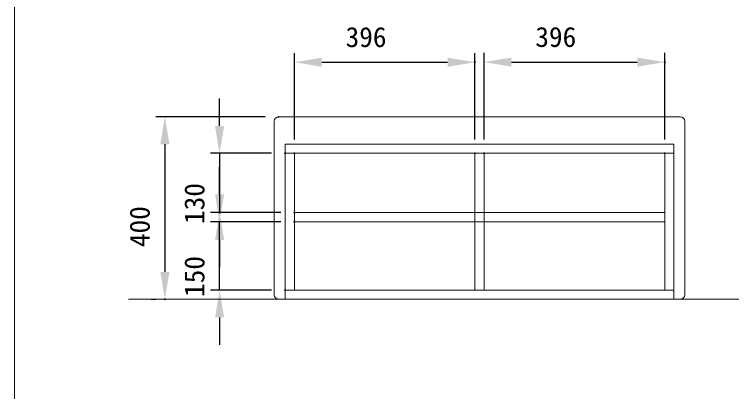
# Model space of a CAD drawing. Units: millimetres, scale not verified. Extents: x -203 to 203, y -143 to 143.
# Drawn here: x -198 to -119.4, y -96.6 to -55.3 of the extents above; entities that cross this region are included whole.
import ezdxf
from ezdxf.enums import TextEntityAlignment as Align

# ---------------------------------------------------------------- set-up
doc = ezdxf.new("R2010")
doc.units = ezdxf.units.MM
doc.header["$LTSCALE"] = 0.5
doc.header["$PDMODE"] = 32
doc.header["$PDSIZE"] = 0.1
for name, color, linetype, lineweight in [('0-1_DIMENSION_LINES$02_DIMENSI', 7, 'Continuous', 25), ('0-3_DIMENSION_LINES$03_LINES', 7, 'Continuous', 18), ('0-7_図面_FORMAT$01_WAKU$OUT_LINE', 6, 'Continuous', 18)]:
    doc.layers.add(name, color=color, linetype=linetype, lineweight=lineweight)
doc.layers.add('0-2_DEFPOINTS', color=7, linetype='Continuous')
doc.styles.add('ＭＳ ゴシック', font='')
doc.styles.get('ＭＳ ゴシック').set_extended_font_data('MS Gothic')

# ---------------------------------------------------------------- blocks, each defined once
blk = doc.blocks.new('D6')
at = {"layer": '0-1_DIMENSION_LINES$02_DIMENSI'}
for p, q in [((79, 164), (55, 164)), ((57, 158), (57, 130)), ((54, 124), (55, 124))]:
    blk.add_line(p, q, dxfattribs=at)
for points in [[(58, 158), (56, 158), (57, 164)], [(56, 130), (58, 130), (57, 124)]]:
    blk.add_solid(points, dxfattribs=at)
at = {"layer": '0-2_DEFPOINTS'}
for p in [(82, 164), (57, 124)]:
    blk.add_point(p, dxfattribs=at)
at = {"layer": '0-1_DIMENSION_LINES$02_DIMENSI', "style": 'ＭＳ ゴシック'}
blk.add_text('400', height=4.399, rotation=90, dxfattribs=at).set_placement((55, 135.429), align=Align.BOTTOM_LEFT)
blk = doc.blocks.new('D18')
at = {"layer": '0-1_DIMENSION_LINES$02_DIMENSI'}
for p, q in [((85.4, 159), (85.4, 177.975)), ((125, 159), (125, 177.975)), ((91.4, 175.975), (119, 175.975))]:
    blk.add_line(p, q, dxfattribs=at)
for points in [[(91.4, 176.975), (91.4, 174.975), (85.4, 175.975)], [(119, 174.975), (119, 176.975), (125, 175.975)]]:
    blk.add_solid(points, dxfattribs=at)
at = {"layer": '0-2_DEFPOINTS'}
for p in [(125, 175.975), (85.4, 156), (125, 156)]:
    blk.add_point(p, dxfattribs=at)
at = {"layer": '0-1_DIMENSION_LINES$02_DIMENSI', "style": 'ＭＳ ゴシック'}
blk.add_text('396', height=4.399, dxfattribs=at).set_placement((96.629, 177.975), align=Align.BOTTOM_LEFT)
blk = doc.blocks.new('D19')
at = {"layer": '0-1_DIMENSION_LINES$02_DIMENSI'}
for p, q in [((127, 159), (127, 178)), ((166.6, 159), (166.6, 178)), ((133, 176), (160.6, 176))]:
    blk.add_line(p, q, dxfattribs=at)
for points in [[(133, 177), (133, 175), (127, 176)], [(160.6, 175), (160.6, 177), (166.6, 176)]]:
    blk.add_solid(points, dxfattribs=at)
at = {"layer": '0-2_DEFPOINTS'}
for p in [(166.6, 176), (127, 156), (166.6, 156)]:
    blk.add_point(p, dxfattribs=at)
at = {"layer": '0-1_DIMENSION_LINES$02_DIMENSI', "style": 'ＭＳ ゴシック'}
blk.add_text('396', height=4.399, dxfattribs=at).set_placement((138.229, 178), align=Align.BOTTOM_LEFT)
blk = doc.blocks.new('D20')
at = {"layer": '0-1_DIMENSION_LINES$02_DIMENSI'}
for p, q in [((69, 162), (69, 167.999)), ((80.4, 156), (67, 156)), ((69, 156), (69, 143)), ((82.4, 143), (67, 143)), ((69, 137), (69, 131.001))]:
    blk.add_line(p, q, dxfattribs=at)
for points in [[(68, 162), (70, 162), (69, 156)], [(70, 137), (68, 137), (69, 143)]]:
    blk.add_solid(points, dxfattribs=at)
at = {"layer": '0-2_DEFPOINTS'}
for p in [(83.4, 156), (69, 143), (85.4, 143)]:
    blk.add_point(p, dxfattribs=at)
at = {"layer": '0-1_DIMENSION_LINES$02_DIMENSI', "style": 'ＭＳ ゴシック'}
blk.add_text('130', height=4.399, rotation=90, dxfattribs=at).set_placement((67, 140.5), align=Align.BOTTOM_LEFT)
blk = doc.blocks.new('D21')
at = {"layer": '0-1_DIMENSION_LINES$02_DIMENSI'}
for p, q in [((69, 147), (69, 152.999)), ((82.4, 141), (67, 141)), ((69, 126), (69, 141)), ((80.4, 126), (67, 126)), ((69, 120), (69, 114.001))]:
    blk.add_line(p, q, dxfattribs=at)
for points in [[(68, 147), (70, 147), (69, 141)], [(70, 120), (68, 120), (69, 126)]]:
    blk.add_solid(points, dxfattribs=at)
at = {"layer": '0-2_DEFPOINTS'}
for p in [(69, 141), (85.4, 141), (83.4, 126)]:
    blk.add_point(p, dxfattribs=at)
at = {"layer": '0-1_DIMENSION_LINES$02_DIMENSI', "style": 'ＭＳ ゴシック'}
blk.add_text('150', height=4.399, rotation=90, dxfattribs=at).set_placement((67, 124.5), align=Align.BOTTOM_LEFT)

msp = doc.modelspace()

# ---------------------------------------------------------------- linework, layer by layer
at = {"layer": '0-3_DIMENSION_LINES$03_LINES'}
for p, q in [((-169, -66.5), (-125, -66.5)), ((-169.5, -86), (-169.5, -67)), ((-124.5, -67), (-124.5, -86)), ((-185.5, -86.5), (-82, -86.5)), ((-125, -86.5), (-169, -86.5))]:
    msp.add_line(p, q, dxfattribs=at)
for points in [[(-168.3, -69.5), (-125.7, -69.5), (-125.7, -70.5), (-168.3, -70.5)], [(-168.3, -70.5), (-167.3, -70.5), (-167.3, -85.5), (-168.3, -85.5)], [(-147.5, -70.5), (-146.5, -70.5), (-146.5, -85.5), (-147.5, -85.5)], [(-126.7, -70.5), (-125.7, -70.5), (-125.7, -85.5), (-126.7, -85.5)], [(-167.3, -77), (-126.7, -77), (-126.7, -78), (-167.3, -78)], [(-168.3, -85.5), (-125.7, -85.5), (-125.7, -86.5), (-168.3, -86.5)]]:
    msp.add_lwpolyline(points, close=True, dxfattribs=at)
for centre, start, end in [((-169, -67), 90, 180), ((-125, -67), 0, 90), ((-169, -86), 180, 270), ((-125, -86), 270, 360)]:
    msp.add_arc(centre, 0.5, start, end, dxfattribs=at)
at = {"layer": '0-7_図面_FORMAT$01_WAKU$OUT_LINE'}
msp.add_line((-198, 138), (-198, -138), dxfattribs=at)

# ---------------------------------------------------------------- block references
at = {"layer": '0-1_DIMENSION_LINES$02_DIMENSI', "xscale": 0.5, "yscale": 0.5}
for name in ['D18', 'D19', 'D20', 'D6', 'D21']:
    msp.add_blockref(name, (-210, -148.5), dxfattribs=at)

doc.saveas('drawing.dxf')
